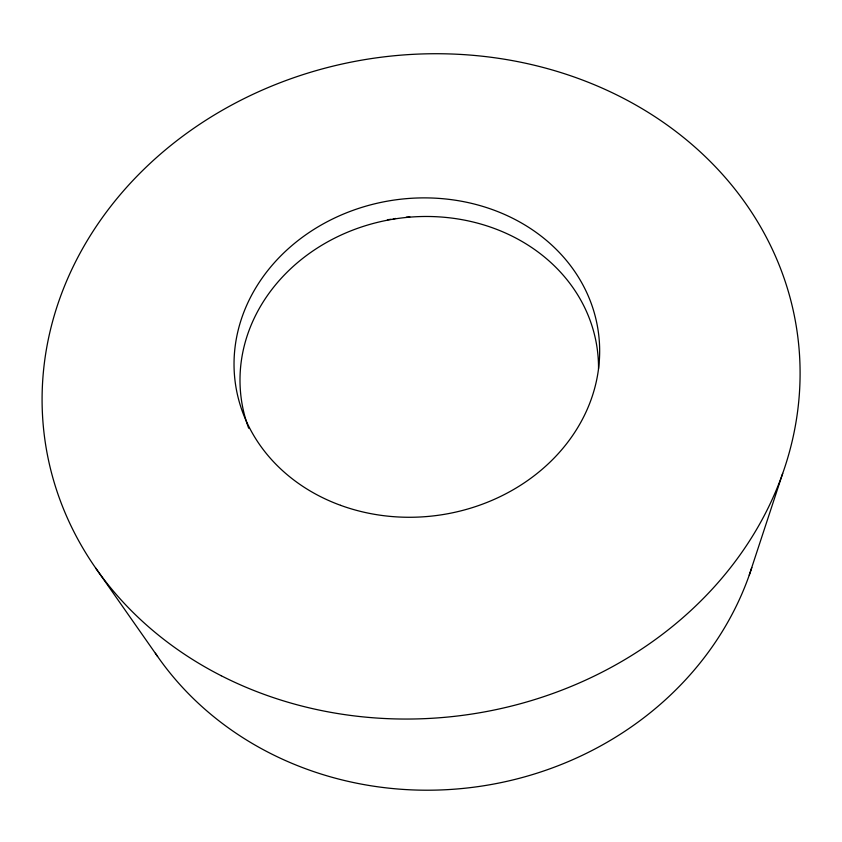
<?xml version="1.0" encoding="UTF-8"?>
<svg xmlns="http://www.w3.org/2000/svg" width="842" height="842" viewBox="0 0 842 842"><rect width="100%" height="100%" fill="white"/><g stroke="black" fill="none" stroke-linecap="round" stroke-linejoin="round"><path stroke-width="1.26" d="M749.254 575.128L782.692 473.415M393.298 218.909L395.614 218.457M387.446 219.73L390.962 219.288M406.265 217.183L409.843 216.878M95.714 568.108L157.612 656.497M751.811 567.55A329.306 298.342 -8.4 0 1 478.73 786.523A329.306 298.342 -8.4 0 1 155.36 653.213M248.685 428.231A179.725 156.949 -8.4 0 1 391.846 219.394A179.725 156.949 -8.4 0 1 598.525 368.659M221.225 675.737A379.963 331.548 -8.4 0 0 799.9 383.857A379.963 331.548 -8.4 0 0 242.159 99.566A379.963 331.548 -8.4 0 0 221.225 675.737M340.6 505.326A183.293 159.138 -8.4 0 0 598.862 336.179A183.293 159.138 -8.4 0 0 311.066 231.224A183.293 159.138 -8.4 0 0 340.6 505.326"/></g></svg>
